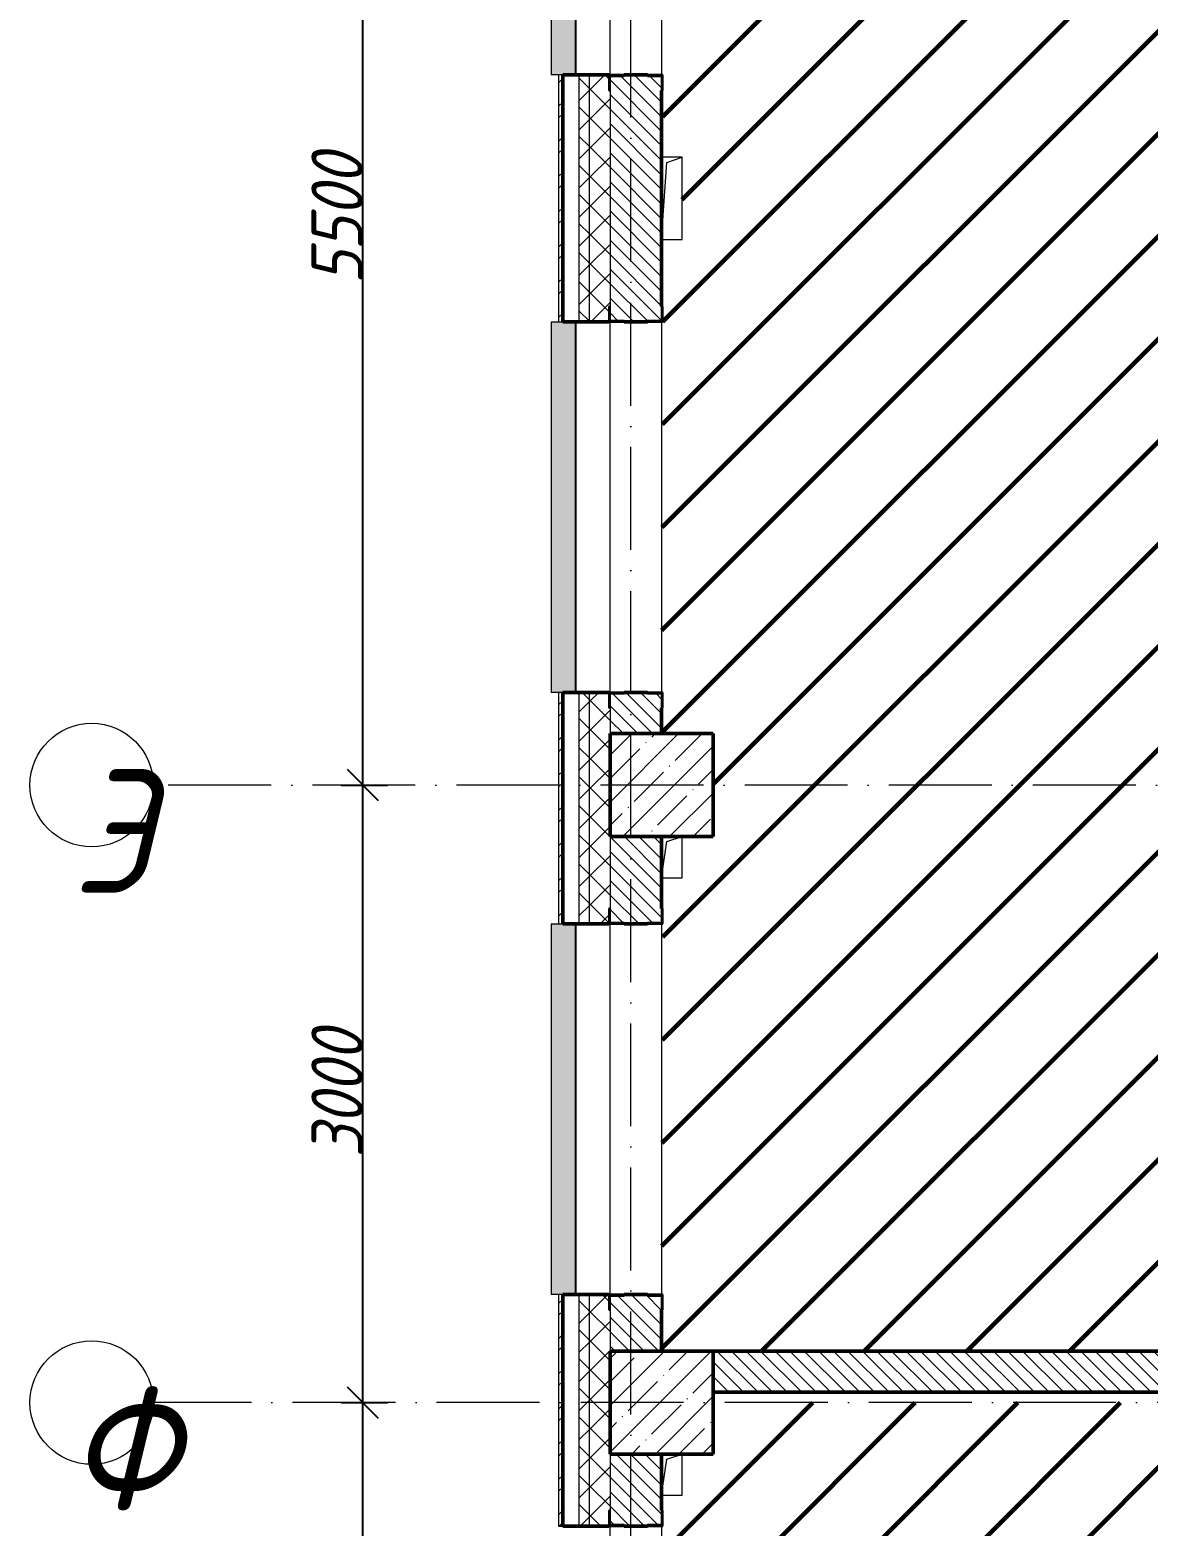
# Model space of a CAD drawing. Header units: millimetres. Extents: x -606178 to 312196, y -19338 to 632709.
# Drawn here: x -431100 to -425667, y 486675 to 493944 of the extents above; entities that cross this region are included whole.
import ezdxf

# ---------------------------------------------------------------- set-up
doc = ezdxf.new("R2010")
doc.units = ezdxf.units.MM
doc.linetypes.add('50_200_ШТРИХ_1Т_ш5_п1_п1_', pattern=[700, 500, -100, 0, -100])
for name, color, linetype, lineweight in [('6.4.1) Окр пт с инж. ПТ2.16', 3, 'Continuous', 60), ('A-____-____-DIMS', 7, 'Continuous', 9), ('A-GENM-____-MCUT', 7, 'Continuous', 25), ('A-GENM-____-OTLN', 7, 'Continuous', 9), ('A-GENM-____-OTLN-1', 7, 'Continuous', 25), ('A-GLAZ-____-OTLN', 7, 'Continuous', 9), ('A-WALL-____-MCUT-2', 7, 'Continuous', 50), ('A-WALL-____-MCUT-3', 7, 'Continuous', 9), ('A-WALL-____-OTLN', 7, 'Continuous', 9), ('A-WALL-____-PATT-1', 7, 'Continuous', 9), ('A-WALL-FNSH-MCUT-1', 7, 'Continuous', 9), ('S-COLS-____-MCUT', 7, 'Continuous', 50), ('S-COLS-____-OTLN', 7, 'Continuous', 9), ('S-GRID-____-IDEN', 7, 'Continuous', 9), ('S-GRID-____-OTLN-1', 7, '50_200_ШТРИХ_1Т_ш5_п1_п1_', 9)]:
    doc.layers.add(name, color=color, linetype=linetype, lineweight=lineweight)
doc.layers.add('A-GLAZ-____-OTLN-1', color=7, linetype='Continuous', lineweight=9, true_color=0xc0c0c0)
doc.styles.add('ISOCPEUR_I', font='isocpeui.ttf', dxfattribs={"width": 0.9, "height": 2.5})
doc.styles.add('ISOCPEUR_I_9', font='isocpeui.ttf', dxfattribs={"width": 0.9, "height": 250})
doc.dimstyles.new('ISO-2_5_0_9К_БОЛЬШОЙ_ОСИ', dxfattribs={"dimscale": 304.8, "dimtxt": 248.995294, "dimasz": 0.492126, "dimexe": 0.393701, "dimexo": 0, "dimgap": 0, "dimtad": 1, "dimdec": 0, "dimzin": 0, "dimdsep": 46, "dimtxsty": 'ISOCPEUR_I_9', "dimblk1": 'OBLIQUE', "dimblk2": 'OBLIQUE', "dimsah": 1, "dimcen": 0.09, "dimdle": 0.393701, "dimazin": 0, "dimtfac": 1, "dimtdec": 4, "dimtix": 1, "dimtmove": 0, "dimatfit": 3, "dimfxl": 1, "dimtvp": 1, "dimtolj": 1, "dimtzin": 0, "dimarcsym": 2})
pattern_1 = [(135, (-425830.77, 451794.26), (-35.35534, -35.35534), [])]
pattern_2 = [(45, (-425830.77, 451794.26), (-70.71068, 70.71068), []), (135, (-425830.77, 451794.26), (-70.71068, -70.71068), [])]

# ---------------------------------------------------------------- blocks, each defined once
blk = doc.blocks.new('BSC_Колонна _Прямоугольная - 500х500-V55-АР1_План отверстий 1 этажа в осях 1-64_А-ГГ')
at = {"layer": 'S-COLS-____-OTLN'}
h = blk.add_hatch(dxfattribs=at)
h.set_pattern_fill('FP_87', color=256, style=0, pattern_type=2)
h.set_pattern_definition([(45, (2200, -35481.04), (-114.04925, 114.04925), []), (45, (2314.05, -35481.04), (-114.04925, 114.04925), [201.613, -40.323, 3.353, -36.97])])
h.paths.add_polyline_path([(-250, -250), (250, -250), (250, 250), (-250, 250)], flags=0)
at = {"layer": 'S-COLS-____-MCUT'}
for p, q in [((250, 250), (-250, 250)), ((-250, 250), (-250, -250)), ((250, -250), (250, 250)), ((-250, -250), (250, -250))]:
    blk.add_line(p, q, dxfattribs=at)
blk = doc.blocks.new('BSC_Колонна _Прямоугольная - 500х500-V110-АР1_План отверстий 1 этажа в осях 1-64_А-ГГ')
at = {"layer": 'S-COLS-____-OTLN'}
h = blk.add_hatch(dxfattribs=at)
h.set_pattern_fill('FP_142', color=256, style=0, pattern_type=2)
h.set_pattern_definition([(45, (2200, -38481.04), (-114.04925, 114.04925), []), (45, (2314.05, -38481.04), (-114.04925, 114.04925), [201.613, -40.323, 3.353, -36.97])])
h.paths.add_polyline_path([(-250, -250), (250, -250), (250, 250), (-250, 250), (-250, 93.2)], flags=0)
at = {"layer": 'S-COLS-____-MCUT'}
for p, q in [((250, 250), (-250, 250)), ((-250, 250), (-250, -250)), ((250, -250), (250, 250)), ((-250, -250), (250, -250))]:
    blk.add_line(p, q, dxfattribs=at)
blk = doc.blocks.new('Фахверк_СКБ_Уголок - 250_2700-27497298-АР1_План отверстий 1 этажа в осях 1-64_А-ГГ')
at = {"layer": 'A-GENM-____-MCUT'}
for p, q in [((200, 181), (125, 181)), ((125, 181), (125, 106)), ((131, 106), (131, 175)), ((131, 175), (200, 175)), ((200, 175), (200, 181)), ((125, 106), (131, 106)), ((131, -6), (125, -6)), ((125, -6), (125, -81)), ((131, -75), (131, -6)), ((125, -81), (200, -81)), ((200, -75), (131, -75)), ((200, -81), (200, -75))]:
    blk.add_line(p, q, dxfattribs=at)
blk = doc.blocks.new('AR_Отверстие прямоугольное _в плите_ - AR_Отверстие прямоугольное _в плите_-30511813-АР1_План отверстий 1 этажа в осях 1-64_А-ГГ')
at = {"layer": 'A-GENM-____-OTLN'}
for p, q in [((-50, -100), (-25, 75)), ((-25, 75), (50, 100)), ((50, -100), (50, 100)), ((-50, -100), (50, -100))]:
    blk.add_line(p, q, dxfattribs=at)
blk = doc.blocks.new('AR_Отверстие прямоугольное _в плите_ - AR_Отверстие прямоугольное _в плите_-V193-АР1_План отверстий 1 этажа в осях 1-64_А-ГГ')
at = {"layer": 'A-GENM-____-OTLN'}
for p, q in [((50, 200), (-50, 200)), ((-50, -200), (-25, 175)), ((-25, 175), (50, 200)), ((50, -200), (50, 200)), ((-50, -200), (50, -200))]:
    blk.add_line(p, q, dxfattribs=at)
blk = doc.blocks.new('Отлив_СКБ - Отлив витража_120_НВФ-31885689-АР1_План отверстий 1 этажа в осях 1-64_А-ГГ')
at = {"layer": 'A-GLAZ-____-OTLN-1'}
for points in [[(1800, 2), (1800, 120), (0, 120), (0, 2), (1264.5, 2)], [(1264.5, 0), (1800, 0), (1800, 2), (0, 2), (0, 0)]]:
    blk.add_hatch(color=256, dxfattribs=at).paths.add_polyline_path(points, flags=0)
at = {"layer": 'A-GLAZ-____-OTLN'}
for p, q in [((0, 83), (0, 120)), ((1800, 120), (0, 120)), ((1800, 120), (1800, 83)), ((0, 2), (1800, 2)), ((1800, 0), (0, 0))]:
    blk.add_line(p, q, dxfattribs=at)
blk = doc.blocks.new('Ось сетки - Круг_Ø6_00__ISO-2_5_0_9K_-25732049-АР1_План отверстий 1 этажа в осях 1-64_А-ГГ')
at = {"layer": 'S-GRID-____-IDEN'}
blk.add_circle((0, 0), 3, dxfattribs=at)
blk = doc.blocks.new('_Oblique')
at = {"color": 0, "linetype": 'ByBlock', "lineweight": -2}
blk.add_line((-0.5, -0.5), (0.5, 0.5), dxfattribs=at)
blk = doc.blocks.new('*D4145')
at = {"layer": 'A-____-____-DIMS', "color": 0, "lineweight": -2, "transparency": 16777216}
for p, q in [((-429482.2, 484155.3), (-429482.2, 487395.3)), ((-429588.2, 487275.3), (-429362.2, 487275.3)), ((-429588.2, 484275.3), (-429362.2, 484275.3))]:
    blk.add_line(p, q, dxfattribs=at)
at = {"layer": 'Defpoints', "color": 0, "transparency": 16777216}
for p in [(-429588.2, 487275.3), (-429482.2, 487275.3), (-429588.2, 484275.3)]:
    blk.add_point(p, dxfattribs=at)
at = {"layer": 'A-____-____-DIMS', "color": 0, "lineweight": -2, "transparency": 16777216, "xscale": 150, "yscale": 150, "zscale": 150}
for p, rotation in [((-429482.2, 487275.3), 90), ((-429482.2, 484275.3), 270)]:
    blk.add_blockref('_Oblique', p, dxfattribs=dict(at, rotation=rotation))
at = {"layer": 'A-____-____-DIMS', "color": 0, "transparency": 16777216, "insert": (-429607.2, 485775.3), "char_height": 250, "width": 758.478, "attachment_point": 5, "rotation": 90, "style": 'ISOCPEUR_I_9'}
blk.add_mtext('\\A1;3000', dxfattribs=at)
blk = doc.blocks.new('*D4146')
at = {"layer": 'A-____-____-DIMS', "color": 0, "lineweight": -2, "transparency": 16777216}
for p, q in [((-429482.2, 487155.3), (-429482.2, 490395.3)), ((-429588.2, 490275.3), (-429362.2, 490275.3)), ((-429588.2, 487275.3), (-429362.2, 487275.3))]:
    blk.add_line(p, q, dxfattribs=at)
at = {"layer": 'Defpoints', "color": 0, "transparency": 16777216}
for p in [(-429588.2, 490275.3), (-429482.2, 490275.3), (-429588.2, 487275.3)]:
    blk.add_point(p, dxfattribs=at)
at = {"layer": 'A-____-____-DIMS', "color": 0, "lineweight": -2, "transparency": 16777216, "xscale": 150, "yscale": 150, "zscale": 150}
for p, rotation in [((-429482.2, 490275.3), 90), ((-429482.2, 487275.3), 270)]:
    blk.add_blockref('_Oblique', p, dxfattribs=dict(at, rotation=rotation))
at = {"layer": 'A-____-____-DIMS', "color": 0, "transparency": 16777216, "insert": (-429607.2, 488775.3), "char_height": 250, "width": 758.478, "attachment_point": 5, "rotation": 90, "style": 'ISOCPEUR_I_9'}
blk.add_mtext('\\A1;3000', dxfattribs=at)
blk = doc.blocks.new('*D4147')
at = {"layer": 'A-____-____-DIMS', "color": 0, "lineweight": -2, "transparency": 16777216}
for p, q in [((-429482.2, 490155.3), (-429482.2, 495895.3)), ((-429588.2, 495775.3), (-429362.2, 495775.3)), ((-429588.2, 490275.3), (-429362.2, 490275.3))]:
    blk.add_line(p, q, dxfattribs=at)
at = {"layer": 'Defpoints', "color": 0, "transparency": 16777216}
for p in [(-429588.2, 495775.3), (-429482.2, 495775.3), (-429588.2, 490275.3)]:
    blk.add_point(p, dxfattribs=at)
at = {"layer": 'A-____-____-DIMS', "color": 0, "lineweight": -2, "transparency": 16777216, "xscale": 150, "yscale": 150, "zscale": 150}
for p, rotation in [((-429482.2, 495775.3), 90), ((-429482.2, 490275.3), 270)]:
    blk.add_blockref('_Oblique', p, dxfattribs=dict(at, rotation=rotation))
at = {"layer": 'A-____-____-DIMS', "color": 0, "transparency": 16777216, "insert": (-429607.2, 493025.3), "char_height": 250, "width": 758.478, "attachment_point": 5, "rotation": 90, "style": 'ISOCPEUR_I_9'}
blk.add_mtext('\\A1;5500', dxfattribs=at)

msp = doc.modelspace()

# ---------------------------------------------------------------- hatches: boundary and pattern name
at = {"layer": '6.4.1) Окр пт с инж. ПТ2.16'}
h = msp.add_hatch(dxfattribs=at)
h.set_pattern_fill('ANSI31', color=256, scale=111)
h.paths.add_polyline_path([(-420980.7712, 492075.3011), (-420980.7712, 492575.3011), (-420980.7712, 492875.3011), (-420480.7712, 492875.3011), (-420480.7712, 493125.3011), (-420480.7712, 494825.3011), (-420480.7712, 495225.3011), (-420830.7712, 495225.3011), (-420830.7712, 495325.3011), (-420830.7712, 495525.3011), (-420830.7712, 495675.3011), (-420980.7712, 495675.3011), (-424330.7712, 495675.3011), (-424330.7712, 495669.3011), (-424405.7712, 495669.3011), (-427780.7712, 495675.3011), (-427780.7712, 495525.3011), (-428030.7712, 495525.3011), (-428030.7712, 493725.3011), (-428024.7712, 493725.3011), (-428024.7712, 493650.3011), (-428026.6283, 493325.3011), (-427930.7712, 493325.3011), (-427930.7712, 492925.3011), (-428030.7712, 492925.3011), (-428030.7712, 492600.3011), (-428024.7712, 492600.3011), (-428024.7712, 492525.3011), (-428030.7712, 490725.3011), (-428024.7712, 490725.3011), (-428024.7712, 490650.3011), (-428030.7712, 490525.3011), (-427780.7712, 490525.3011), (-427780.7712, 490025.3011), (-427930.7712, 490025.3011), (-427930.7712, 489825.3011), (-428030.7712, 489825.3011), (-428030.7712, 489675.3011), (-428024.7712, 489675.3011), (-428024.7712, 489600.3011), (-428030.7712, 487800.3011), (-428024.7712, 487800.3011), (-428024.7712, 487725.3011), (-428030.7712, 487525.3011), (-427780.7712, 487525.3011), (-424560.7712, 487525.3011), (-424560.7712, 487531.3011), (-424485.7712, 487531.3011), (-423930.7712, 487529.5757), (-423930.7712, 489675.3011), (-423930.7712, 489725.3011), (-423930.7712, 491925.3011), (-420980.7712, 491925.3011)])
h.paths.add_polyline_path([(-423080.7712, 489625.3011), (-423080.7712, 489425.3011), (-423280.7712, 489425.3011), (-423280.7712, 489625.3011)], flags=16)
h = msp.add_hatch(dxfattribs=at)
h.set_pattern_fill('ANSI31', color=256, scale=111)
h.paths.add_polyline_path([(-420230.7712, 487025.3011), (-420730.7712, 487025.3011), (-420730.7712, 487275.3011), (-427780.7712, 487275.3011), (-427780.7712, 487025.3011), (-427930.7712, 487025.3011), (-427930.7712, 486825.3011), (-428030.7712, 486825.3011), (-428030.7712, 486750.3011), (-428024.7712, 486750.3011), (-428024.7712, 486675.3011), (-428026.0963, 484875.3011), (-428024.7712, 484875.3011), (-423180.7712, 484875.3011), (-423180.7712, 483905.3011), (-423180.7712, 478645.3011), (-423180.7712, 478545.3011), (-423180.7712, 478525.3011), (-422420.7712, 478525.3011), (-422420.7712, 478575.3011), (-422330.7712, 478575.3011), (-422330.7712, 478550.3011), (-421330.7712, 478550.3011), (-421330.7712, 478575.3011), (-421240.7712, 478575.3011), (-421240.7712, 478525.3011), (-420230.7712, 478525.3011), (-420230.7712, 484025.3011), (-420730.7712, 484025.3011), (-420730.7712, 484525.3011), (-420730.7712, 485525.3011), (-420230.7712, 485525.3011)])
at = {"layer": 'A-WALL-____-PATT-1'}
h = msp.add_hatch(dxfattribs=at)
h.set_pattern_fill('FP_3', color=256, style=0, pattern_type=2)
h.set_pattern_definition([(45, (-425830.77, 451794.26), (-85.5366, 85.5366), []), (45, (-425773.75, 451794.26), (-85.5366, 85.5366), [])])
h.paths.add_polyline_path([(-428510.7712, 483775.3011), (-428510.7712, 484875.3011), (-428530.7712, 484875.3011), (-428530.7712, 483775.3011)], flags=0)
h.paths.add_polyline_path([(-428530.7712, 486675.3011), (-428510.7712, 486675.3011), (-428510.7712, 487800.3011), (-428530.7712, 487800.3011), (-428530.7712, 486928.505)], flags=0)
h.paths.add_polyline_path([(-428510.7712, 489600.3011), (-428510.7712, 490725.3011), (-428530.7712, 490725.3011), (-428530.7712, 489600.3011)], flags=0)
h.paths.add_polyline_path([(-428530.7712, 492525.3011), (-428510.7712, 492525.3011), (-428510.7712, 493725.3011), (-428530.7712, 493725.3011)], flags=0)
h.paths.add_polyline_path([(-428510.7712, 495525.3011), (-428510.7712, 496725.3011), (-428530.7712, 496725.3011), (-428530.7712, 495525.3011)], flags=0)
h.paths.add_polyline_path([(-428530.7712, 498525.3011), (-428510.7712, 498525.3011), (-428510.7712, 499775.3011), (-428530.7712, 499775.3011), (-428530.7712, 498968.4209)], flags=0)
h = msp.add_hatch(dxfattribs=at)
h.set_pattern_fill('FP_1', color=256, style=0, pattern_type=2)
h.set_pattern_definition(pattern_2)
h.paths.add_polyline_path([(-428380.7712, 484025.3011), (-428380.7712, 484875.3011), (-428430.7712, 484875.3011), (-428430.7712, 484025.3011)], flags=0)
h.paths.add_polyline_path([(-428380.7712, 486675.3011), (-428380.7712, 487800.3011), (-428430.7712, 487800.3011), (-428430.7712, 486675.3011)], flags=0)
h.paths.add_polyline_path([(-428380.7712, 489600.3011), (-428380.7712, 490725.3011), (-428430.7712, 490725.3011), (-428430.7712, 489600.3011)], flags=0)
h.paths.add_polyline_path([(-428430.7712, 492525.3011), (-428380.7712, 492525.3011), (-428380.7712, 493725.3011), (-428430.7712, 493725.3011), (-428430.7712, 492948.4629)], flags=0)
h.paths.add_polyline_path([(-428430.7712, 495525.3011), (-428380.7712, 495525.3011), (-428380.7712, 496725.3011), (-428430.7712, 496725.3011), (-428430.7712, 495528.4449)], flags=0)
h.paths.add_polyline_path([(-428380.7712, 498525.3011), (-428380.7712, 499625.3011), (-428430.7712, 499625.3011), (-428430.7712, 498525.3011)], flags=0)
h = msp.add_hatch(dxfattribs=at)
h.set_pattern_fill('FP_1', color=256, style=0, pattern_type=2)
h.set_pattern_definition(pattern_2)
h.paths.add_polyline_path([(-428280.7712, 484025.3011), (-428280.7712, 484800.3011), (-428286.7712, 484800.3011), (-428286.7712, 484875.3011), (-428380.7712, 484875.3011), (-428380.7712, 484025.3011)], flags=0)
h.paths.add_polyline_path([(-428286.7712, 486675.3011), (-428286.7712, 486750.3011), (-428280.7712, 486750.3011), (-428280.7712, 487725.3011), (-428286.7712, 487725.3011), (-428286.7712, 487800.3011), (-428380.7712, 487800.3011), (-428380.7712, 486675.3011)], flags=0)
h.paths.add_polyline_path([(-428286.7712, 489600.3011), (-428286.7712, 489675.3011), (-428280.7712, 489675.3011), (-428280.7712, 490650.3011), (-428286.7712, 490650.3011), (-428286.7712, 490725.3011), (-428380.7712, 490725.3011), (-428380.7712, 489600.3011)], flags=0)
h.paths.add_polyline_path([(-428286.7712, 492525.3011), (-428286.7712, 492600.3011), (-428280.7712, 492600.3011), (-428280.7712, 493650.3011), (-428286.7712, 493650.3011), (-428286.7712, 493725.3011), (-428380.7712, 493725.3011), (-428380.7712, 492525.3011)], flags=0)
h.paths.add_polyline_path([(-428280.7712, 495525.3011), (-428280.7712, 496650.3011), (-428286.7712, 496650.3011), (-428286.7712, 496725.3011), (-428380.7712, 496725.3011), (-428380.7712, 495525.3011)], flags=0)
h.paths.add_polyline_path([(-428286.7712, 498525.3011), (-428286.7712, 498600.3011), (-428280.7712, 498600.3011), (-428280.7712, 499525.3011), (-428380.7712, 499525.3011), (-428380.7712, 498525.3011)], flags=0)
h = msp.add_hatch(dxfattribs=at)
h.set_pattern_fill('FP_6', color=256, style=0, pattern_type=2)
h.set_pattern_definition(pattern_1)
h.paths.add_polyline_path([(-428086.7712, 490525.3011), (-428030.7712, 490525.3011), (-428030.7712, 490719.3011), (-428099.7712, 490719.3011), (-428099.7712, 490725.3011), (-428211.7712, 490725.3011), (-428211.7712, 490719.3011), (-428280.7712, 490719.3011), (-428280.7712, 490525.3011)], flags=0)
h.paths.add_polyline_path([(-428211.7712, 492525.3011), (-428099.7712, 492525.3011), (-428099.7712, 492531.3011), (-428030.7712, 492531.3011), (-428030.7712, 493719.3011), (-428099.7712, 493719.3011), (-428099.7712, 493725.3011), (-428211.7712, 493725.3011), (-428211.7712, 493719.3011), (-428280.7712, 493719.3011), (-428280.7712, 492531.3011), (-428211.7712, 492531.3011)], flags=0)
h = msp.add_hatch(dxfattribs=at)
h.set_pattern_fill('FP_6', color=256, style=0, pattern_type=2)
h.set_pattern_definition(pattern_1)
h.paths.add_polyline_path([(-428030.7712, 487525.3011), (-428030.7712, 487794.3011), (-428099.7712, 487794.3011), (-428099.7712, 487800.3011), (-428211.7712, 487800.3011), (-428211.7712, 487794.3011), (-428280.7712, 487794.3011), (-428280.7712, 487525.3011)], flags=0)
h.paths.add_polyline_path([(-428099.7712, 489600.3011), (-428099.7712, 489606.3011), (-428030.7712, 489606.3011), (-428030.7712, 490025.3011), (-428280.7712, 490025.3011), (-428280.7712, 489606.3011), (-428211.7712, 489606.3011), (-428211.7712, 489600.3011)], flags=0)
h = msp.add_hatch(dxfattribs=at)
h.set_pattern_fill('FP_6', color=256, style=0, pattern_type=2)
h.set_pattern_definition(pattern_1)
h.paths.add_polyline_path([(-420730.7712, 487325.3011), (-420730.7712, 487525.3011), (-421324.7712, 487525.3011), (-421324.7712, 487456.3011), (-421330.7712, 487456.3011), (-421330.7712, 487394.3011), (-421324.7712, 487394.3011), (-421324.7712, 487325.3011), (-421124.7712, 487325.3011)], flags=0)
h.paths.add_polyline_path([(-422555.7712, 487325.3011), (-422486.7712, 487325.3011), (-422486.7712, 487394.3011), (-422480.7712, 487394.3011), (-422480.7712, 487456.3011), (-422486.7712, 487456.3011), (-422486.7712, 487525.3011), (-424485.7712, 487525.3011), (-424485.7712, 487456.3011), (-424491.7712, 487456.3011), (-424491.7712, 487525.3011), (-427780.7712, 487525.3011), (-427780.7712, 487325.3011), (-424491.7712, 487325.3011), (-424491.7712, 487394.3011), (-424485.7712, 487394.3011), (-424485.7712, 487325.3011), (-424078.257, 487325.3011)], flags=0)
h = msp.add_hatch(dxfattribs=at)
h.set_pattern_fill('FP_6', color=256, style=0, pattern_type=2)
h.set_pattern_definition(pattern_1)
h.paths.add_polyline_path([(-428280.7712, 484525.3011), (-428030.7712, 484525.3011), (-428030.7712, 484869.3011), (-428099.7712, 484869.3011), (-428099.7712, 484875.3011), (-428211.7712, 484875.3011), (-428211.7712, 484869.3011), (-428280.7712, 484869.3011), (-428280.7712, 484800.3011)], flags=0)
h.paths.add_polyline_path([(-428099.7712, 486675.3011), (-428099.7712, 486681.3011), (-428030.7712, 486681.3011), (-428030.7712, 487025.3011), (-428280.7712, 487025.3011), (-428280.7712, 486681.3011), (-428211.7712, 486681.3011), (-428211.7712, 486675.3011)], flags=0)

# ---------------------------------------------------------------- linework, layer by layer
at = {"layer": 'A-WALL-____-MCUT-2'}
for p, q in [((-428286.7712, 493725.3011), (-428510.7712, 493725.3011)), ((-428510.7712, 493725.3011), (-428510.7712, 492525.3011)), ((-428099.7712, 493725.3011), (-428211.7712, 493725.3011)), ((-428030.7712, 492600.3011), (-428030.7712, 493650.3011)), ((-428510.7712, 492525.3011), (-428286.7712, 492525.3011)), ((-428211.7712, 492525.3011), (-428099.7712, 492525.3011)), ((-428286.7712, 490725.3011), (-428510.7712, 490725.3011)), ((-428510.7712, 490725.3011), (-428510.7712, 489600.3011)), ((-428099.7712, 490725.3011), (-428211.7712, 490725.3011)), ((-428030.7712, 490525.3011), (-428030.7712, 490650.3011)), ((-428030.7712, 489675.3011), (-428030.7712, 490025.3011)), ((-428510.7712, 489600.3011), (-428286.7712, 489600.3011)), ((-428211.7712, 489600.3011), (-428099.7712, 489600.3011)), ((-428286.7712, 487800.3011), (-428510.7712, 487800.3011)), ((-428510.7712, 487800.3011), (-428510.7712, 486675.3011)), ((-428099.7712, 487800.3011), (-428211.7712, 487800.3011)), ((-428030.7712, 487525.3011), (-428030.7712, 487725.3011)), ((-424560.7712, 487525.3011), (-427780.7712, 487525.3011)), ((-427780.7712, 487325.3011), (-424560.7712, 487325.3011)), ((-428030.7712, 486750.3011), (-428030.7712, 487025.3011)), ((-428510.7712, 486675.3011), (-428286.7712, 486675.3011)), ((-428211.7712, 486675.3011), (-428099.7712, 486675.3011))]:
    msp.add_line(p, q, dxfattribs=at)
at = {"layer": 'A-WALL-____-MCUT-3'}
for p, q in [((-428430.7712, 492525.3011), (-428430.7712, 493725.3011)), ((-428380.7712, 492525.3011), (-428380.7712, 493725.3011)), ((-428280.7712, 493650.3011), (-428280.7712, 492600.3011)), ((-428430.7712, 489600.3011), (-428430.7712, 490725.3011)), ((-428380.7712, 489600.3011), (-428380.7712, 490725.3011)), ((-428280.7712, 490650.3011), (-428280.7712, 490525.3011)), ((-428280.7712, 490025.3011), (-428280.7712, 489675.3011)), ((-428430.7712, 486675.3011), (-428430.7712, 487800.3011)), ((-428380.7712, 486675.3011), (-428380.7712, 487800.3011)), ((-428280.7712, 487725.3011), (-428280.7712, 487525.3011)), ((-428280.7712, 487025.3011), (-428280.7712, 486750.3011))]:
    msp.add_line(p, q, dxfattribs=at)
at = {"layer": 'A-WALL-____-OTLN'}
for p, q in [((-428280.7712, 493725.3011), (-428280.7712, 495525.3011)), ((-428030.7712, 495525.3011), (-428030.7712, 493725.3011)), ((-428280.7712, 490725.3011), (-428280.7712, 492525.3011)), ((-428030.7712, 492525.3011), (-428030.7712, 490725.3011)), ((-428280.7712, 487800.3011), (-428280.7712, 489600.3011)), ((-428030.7712, 489600.3011), (-428030.7712, 487800.3011)), ((-428280.7712, 484875.3011), (-428280.7712, 486675.3011)), ((-428030.7712, 486675.3011), (-428030.7712, 484875.3011))]:
    msp.add_line(p, q, dxfattribs=at)
at = {"layer": 'A-WALL-FNSH-MCUT-1'}
for p, q in [((-428530.7712, 493725.3011), (-428530.7712, 492525.3011)), ((-428510.7712, 493725.3011), (-428530.7712, 493725.3011)), ((-428530.7712, 492525.3011), (-428510.7712, 492525.3011)), ((-428530.7712, 490725.3011), (-428530.7712, 489600.3011)), ((-428510.7712, 490725.3011), (-428530.7712, 490725.3011)), ((-428530.7712, 489600.3011), (-428510.7712, 489600.3011)), ((-428530.7712, 487800.3011), (-428530.7712, 486675.3011)), ((-428510.7712, 487800.3011), (-428530.7712, 487800.3011)), ((-428530.7712, 486675.3011), (-428510.7712, 486675.3011))]:
    msp.add_line(p, q, dxfattribs=at)
at = {"layer": 'S-GRID-____-OTLN-1'}
for p, q in [((-428180.7712, 447311.6528), (-428180.7712, 501675.2188)), ((-399123.032, 490275.3011), (-430499.5414, 490275.3011)), ((-419522.2853, 487275.3011), (-430499.5414, 487275.3011))]:
    msp.add_line(p, q, dxfattribs=at)

# ---------------------------------------------------------------- block references
at = {"layer": 'A-GENM-____-OTLN'}
for name, p in [('AR_Отверстие прямоугольное _в плите_ - AR_Отверстие прямоугольное _в плите_-V193-АР1_План отверстий 1 этажа в осях 1-64_А-ГГ', (-427980.7712, 493125.3011)), ('AR_Отверстие прямоугольное _в плите_ - AR_Отверстие прямоугольное _в плите_-30511813-АР1_План отверстий 1 этажа в осях 1-64_А-ГГ', (-427980.7712, 489925.3011)), ('AR_Отверстие прямоугольное _в плите_ - AR_Отверстие прямоугольное _в плите_-30511813-АР1_План отверстий 1 этажа в осях 1-64_А-ГГ', (-427980.7712, 486925.3011))]:
    msp.add_blockref(name, p, dxfattribs=at)
at = {"layer": 'A-GENM-____-OTLN-1'}
for p, rotation in [((-428205.7712, 493850.3011), 269.9999999999999), ((-428105.7712, 492400.3011), 89.99999999999991), ((-428205.7712, 490850.3011), 269.9999999999999), ((-428105.7712, 489475.3011), 89.99999999999991), ((-428205.7712, 487925.3011), 269.9999999999999), ((-428105.7712, 486550.3011), 89.99999999999991)]:
    msp.add_blockref('Фахверк_СКБ_Уголок - 250_2700-27497298-АР1_План отверстий 1 этажа в осях 1-64_А-ГГ', p, dxfattribs=dict(at, rotation=rotation))
at = {"layer": 'A-GLAZ-____-OTLN', "rotation": 90}
for p in [(-428447.7712, 493725.3011), (-428447.7712, 490725.3011), (-428447.7712, 487800.3011)]:
    msp.add_blockref('Отлив_СКБ - Отлив витража_120_НВФ-31885689-АР1_План отверстий 1 этажа в осях 1-64_А-ГГ', p, dxfattribs=at)
at = {"layer": 'S-COLS-____-OTLN'}
for name, p in [('BSC_Колонна _Прямоугольная - 500х500-V110-АР1_План отверстий 1 этажа в осях 1-64_А-ГГ', (-428030.7712, 490275.3011)), ('BSC_Колонна _Прямоугольная - 500х500-V55-АР1_План отверстий 1 этажа в осях 1-64_А-ГГ', (-428030.7712, 487275.3011))]:
    msp.add_blockref(name, p, dxfattribs=at)
at = {"layer": 'S-GRID-____-IDEN', "xscale": 99.99999999999993, "yscale": 99.99999999999993, "zscale": 99.99999999999993}
for p, rotation in [((-430799.5414, 490275.3011), 89.99999999999982), ((-430799.5414, 487275.3011), 89.9999999999998)]:
    msp.add_blockref('Ось сетки - Круг_Ø6_00__ISO-2_5_0_9K_-25732049-АР1_План отверстий 1 этажа в осях 1-64_А-ГГ', p, dxfattribs=dict(at, rotation=rotation))

# ---------------------------------------------------------------- texts
at = {"layer": 'S-GRID-____-IDEN', "char_height": 600, "attachment_point": 1, "style": 'ISOCPEUR_I'}
for s, insert, width in [('\\fISOCPEUR|b0|i1|c204|p34|;\\W.9;Э', (-430892.3619, 490351.377), 223.670812), ('\\fISOCPEUR|b0|i1|c204|p34|;\\W.9;Ф', (-430916.2119, 487351.377), 281.392312)]:
    msp.add_mtext(s, dxfattribs=dict(at, insert=insert, width=width))

# ---------------------------------------------------------------- dimensions: what is measured, and where the dimension line sits
at = {"layer": 'A-____-____-DIMS'}
for base, p1, p2, override, picture, middle in [((-429482.1668, 495775.3011), (-429588.2328, 490275.3011), (-429588.2328, 495775.3011), {"dimpost": '<>', "dimfxl": 5500}, '*D4147', (-429607.1668, 493025.3011)), ((-429482.1668, 490275.3011), (-429588.2328, 487275.3011), (-429588.2328, 490275.3011), {"dimpost": '<>', "dimfxl": 3000}, '*D4146', (-429607.1668, 488775.3011)), ((-429482.1668, 487275.3011), (-429588.2328, 484275.3011), (-429588.2328, 487275.3011), {"dimpost": '<>', "dimfxl": 3000}, '*D4145', (-429607.1668, 485775.3011))]:
    dim = msp.add_linear_dim(base=base, p1=p1, p2=p2, angle=90, dimstyle='ISO-2_5_0_9К_БОЛЬШОЙ_ОСИ', override=override, dxfattribs=at)
    dim.commit()
    dim.dimension.update_dxf_attribs({"geometry": picture, "text_midpoint": middle})

doc.saveas('drawing.dxf')
